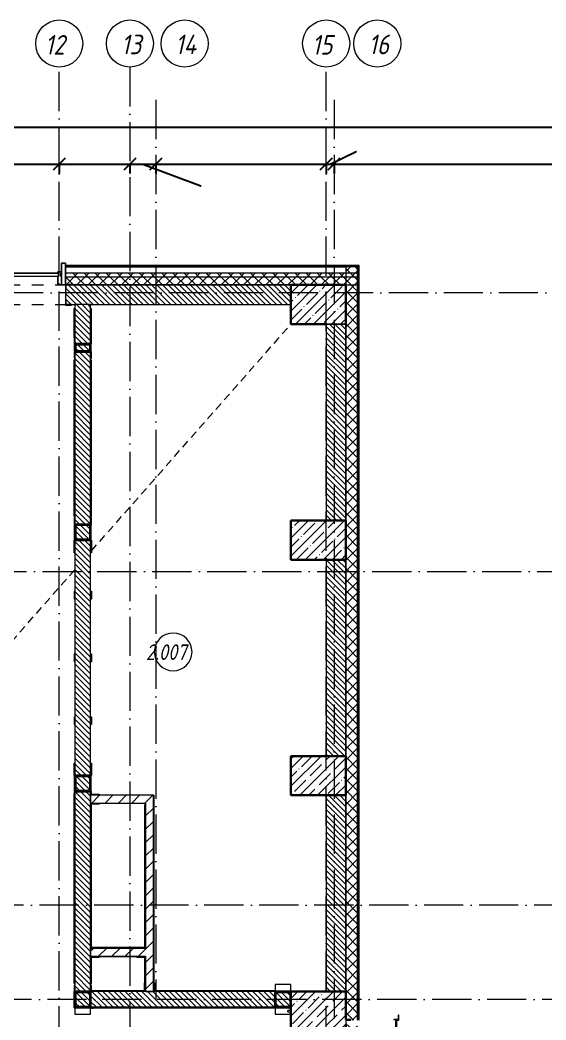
# Model space of a CAD drawing. Header units: millimetres. Extents: x -213536 to 1564669, y -45299 to 942238.
# Drawn here: x 451066 to 457766, y 523039 to 535778 of the extents above; entities that cross this region are included whole.
import ezdxf

# ---------------------------------------------------------------- set-up
doc = ezdxf.new("R2010")
doc.units = ezdxf.units.MM
for name, pattern in [('200_ШТРИХ_ш1п0_6_', [160, 100, -60]), ('50_200_ШТРИХ_1Т_ш5_п1_п1_', [700, 500, -100, 0, -100]), ('Штрих короткий', [300, 150, -150])]:
    doc.linetypes.add(name, pattern=pattern)
for name, color, linetype, lineweight in [('0-1', 7, 'Continuous', 5), ('0-2', 7, 'Continuous', 9), ('3) ЖБ 4м', 3, 'Continuous', 30), ('Импосты витража-1', 7, 'Continuous', 25), ('Каркас несущий', 7, 'Continuous', 9), ('Колонны', 7, 'Continuous', 9), ('Колонны-1', 7, 'Continuous', 35), ('Линии-1', 7, '200_ШТРИХ_ш1п0_6_', 9), ('Марки помещений', 7, 'Continuous', 9), ('Несущие колонны', 7, 'Continuous', 9), ('Несущие колонны-1', 7, 'Continuous', 35), ('Обобщенные модели', 7, 'Continuous', 9), ('Общие ребра', 7, 'Continuous', 9), ('Оси', 7, 'Continuous', 9), ('Оси-1', 7, 'Continuous', 20), ('Оси-2', 7, '50_200_ШТРИХ_1Т_ш5_п1_п1_', 9), ('Остекление-1', 7, 'Continuous', 9), ('Перемычка-1', 7, 'Штрих короткий', 9), ('Размеры', 7, 'Continuous', 15), ('Стены', 7, 'Continuous', 9), ('Стены-1', 7, 'Continuous', 13), ('Штриховка разреза-1', 7, 'Continuous', 9)]:
    doc.layers.add(name, color=color, linetype=linetype, lineweight=lineweight)
doc.layers.get('0-2').off()
doc.styles.add('ISOCPEUR_I_1', font='isocpeui.ttf', dxfattribs={"width": 0.85, "height": 2.5})
doc.styles.add('ISOCPEUR_I_5', font='isocpeui.ttf', dxfattribs={"width": 0.85, "height": 2.1})
doc.styles.add('ISOCPEUR_I_6', font='isocpeui.ttf', dxfattribs={"width": 0.85, "height": 3.5})
doc.dimstyles.new('ISO-2_5_0_9К', dxfattribs={"dimscale": 304.8, "dimtxt": 248.995294, "dimasz": 0.492126, "dimexe": 0.393701, "dimexo": 0.328084, "dimgap": 0, "dimtad": 1, "dimdec": 0, "dimzin": 0, "dimdsep": 46, "dimtxsty": 'ISOCPEUR_I_1', "dimblk1": 'OBLIQUE', "dimblk2": 'OBLIQUE', "dimsah": 1, "dimcen": 0.09, "dimdle": 0.393701, "dimazin": 0, "dimtfac": 1, "dimtdec": 4, "dimtix": 1, "dimtmove": 0, "dimatfit": 3, "dimfxl": 1, "dimtvp": 1, "dimtolj": 1, "dimtzin": 0, "dimarcsym": 2})
doc.dimstyles.new('ISO-2_5_0_9К_1', dxfattribs={"dimscale": 304.8, "dimtxt": 248.995294, "dimasz": 0.492126, "dimexe": 0.393701, "dimexo": 0.328084, "dimgap": 0, "dimtad": 1, "dimdec": 0, "dimzin": 0, "dimdsep": 46, "dimtxsty": 'ISOCPEUR_I_1', "dimblk1": 'OBLIQUE', "dimblk2": 'OBLIQUE', "dimsah": 1, "dimcen": 0.09, "dimdle": 0.393701, "dimazin": 0, "dimtfac": 1, "dimtdec": 4, "dimtix": 1, "dimtmove": 1, "dimatfit": 3, "dimfxl": 1, "dimtvp": 1, "dimtolj": 1, "dimtzin": 0, "dimarcsym": 2})
pattern_1 = [(45, (0, 0), (-70.71068, 70.71068), []), (135, (0, 0), (-70.71068, -70.71068), [])]
pattern_2 = [(135, (0, 0), (-35.35534, -35.35534), [])]
pattern_3 = [(45, (0, 0), (-84.85281, 84.85281), [])]

# ---------------------------------------------------------------- blocks, each defined once
blk = doc.blocks.new('Ось сетки - Круг_Ø6_00__ISO-2_5_0_9K_-16731441-АИ2_03_План отделки стен 3-го этажа _Часть 1_')
at = {"layer": 'Оси-1'}
blk.add_circle((0, 0), 3, dxfattribs=at)
blk = doc.blocks.new('_Oblique')
at = {"color": 0, "linetype": 'ByBlock', "lineweight": -2}
blk.add_line((-0.5, -0.5), (0.5, 0.5), dxfattribs=at)
blk = doc.blocks.new('*D3889')
at = {"layer": 'Defpoints', "color": 0, "lineweight": 30, "transparency": 16777216}
for p in [(449466, 534049), (451566, 534049), (451566, 533943)]:
    blk.add_point(p, dxfattribs=at)
at = {"layer": 'Размеры', "color": 0, "lineweight": -2, "transparency": 16777216}
for p, q in [((449346, 533943), (451686, 533943)), ((449466, 533949), (449466, 533823)), ((451566, 533949), (451566, 533823))]:
    blk.add_line(p, q, dxfattribs=at)
at = {"layer": 'Размеры', "color": 0, "lineweight": -2, "transparency": 16777216, "xscale": 150, "yscale": 150, "zscale": 150, "rotation": 180}
blk.add_blockref('_Oblique', (449466, 533943), dxfattribs=at)
at = {"layer": 'Размеры', "color": 0, "lineweight": -2, "transparency": 16777216, "xscale": 150, "yscale": 150, "zscale": 150}
blk.add_blockref('_Oblique', (451566, 533943), dxfattribs=at)
at = {"layer": 'Размеры', "color": 0, "transparency": 16777216, "insert": (450516, 533944), "char_height": 2.5, "width": 701.02, "attachment_point": 5, "style": 'ISOCPEUR_I_1'}
blk.add_mtext('\\A1;2100', dxfattribs=at)
blk = doc.blocks.new('*D3890')
at = {"layer": 'Defpoints', "color": 0, "lineweight": 30, "transparency": 16777216}
for p in [(451566, 534049), (452466, 534049), (452466, 533943)]:
    blk.add_point(p, dxfattribs=at)
at = {"layer": 'Размеры', "color": 0, "lineweight": -2, "transparency": 16777216}
for p, q in [((451446, 533943), (452586, 533943)), ((451566, 533949), (451566, 533823)), ((452466, 533949), (452466, 533823))]:
    blk.add_line(p, q, dxfattribs=at)
at = {"layer": 'Размеры', "color": 0, "lineweight": -2, "transparency": 16777216, "xscale": 150, "yscale": 150, "zscale": 150, "rotation": 180}
blk.add_blockref('_Oblique', (451566, 533943), dxfattribs=at)
at = {"layer": 'Размеры', "color": 0, "lineweight": -2, "transparency": 16777216, "xscale": 150, "yscale": 150, "zscale": 150}
blk.add_blockref('_Oblique', (452466, 533943), dxfattribs=at)
at = {"layer": 'Размеры', "color": 0, "transparency": 16777216, "insert": (452016, 533944), "char_height": 2.5, "width": 568.86, "attachment_point": 5, "style": 'ISOCPEUR_I_1'}
blk.add_mtext('\\A1;900', dxfattribs=at)
blk = doc.blocks.new('*D3891')
at = {"layer": 'Defpoints', "color": 0, "lineweight": 30, "transparency": 16777216}
for p in [(452466, 534049), (452796, 534049), (452796, 533943)]:
    blk.add_point(p, dxfattribs=at)
at = {"layer": 'Размеры', "color": 0, "lineweight": -2, "transparency": 16777216}
for p, q in [((452346, 533943), (452916, 533943)), ((452466, 533949), (452466, 533823)), ((452631, 533943), (453368, 533666)), ((452796, 533949), (452796, 533823)), ((453368, 533666), (453373, 533666))]:
    blk.add_line(p, q, dxfattribs=at)
at = {"layer": 'Размеры', "color": 0, "lineweight": -2, "transparency": 16777216, "xscale": 150, "yscale": 150, "zscale": 150, "rotation": 180}
blk.add_blockref('_Oblique', (452466, 533943), dxfattribs=at)
at = {"layer": 'Размеры', "color": 0, "lineweight": -2, "transparency": 16777216, "xscale": 150, "yscale": 150, "zscale": 150}
blk.add_blockref('_Oblique', (452796, 533943), dxfattribs=at)
at = {"layer": 'Размеры', "color": 0, "transparency": 16777216, "insert": (453368, 533669), "char_height": 2.5, "width": 568.86, "attachment_point": 1, "line_spacing_factor": 1.149209, "style": 'ISOCPEUR_I_1'}
blk.add_mtext('\\A1;330', dxfattribs=at)
blk = doc.blocks.new('*D3892')
at = {"layer": 'Defpoints', "color": 0, "lineweight": 30, "transparency": 16777216}
for p in [(452796, 534049), (454966, 534049), (454966, 533943)]:
    blk.add_point(p, dxfattribs=at)
at = {"layer": 'Размеры', "color": 0, "lineweight": -2, "transparency": 16777216}
for p, q in [((452676, 533943), (455086, 533943)), ((452796, 533949), (452796, 533823)), ((454966, 533949), (454966, 533823))]:
    blk.add_line(p, q, dxfattribs=at)
at = {"layer": 'Размеры', "color": 0, "lineweight": -2, "transparency": 16777216, "xscale": 150, "yscale": 150, "zscale": 150, "rotation": 180}
blk.add_blockref('_Oblique', (452796, 533943), dxfattribs=at)
at = {"layer": 'Размеры', "color": 0, "lineweight": -2, "transparency": 16777216, "xscale": 150, "yscale": 150, "zscale": 150}
blk.add_blockref('_Oblique', (454966, 533943), dxfattribs=at)
at = {"layer": 'Размеры', "color": 0, "transparency": 16777216, "insert": (453881, 533944), "char_height": 2.5, "width": 701.02, "attachment_point": 5, "style": 'ISOCPEUR_I_1'}
blk.add_mtext('\\A1;2170', dxfattribs=at)
blk = doc.blocks.new('*D3893')
at = {"layer": 'Defpoints', "color": 0, "lineweight": 30, "transparency": 16777216}
for p in [(454966, 534049), (455066, 534049), (455066, 533943)]:
    blk.add_point(p, dxfattribs=at)
at = {"layer": 'Размеры', "color": 0, "lineweight": -2, "transparency": 16777216}
for p, q in [((455016, 533943), (455347, 534103)), ((455347, 534103), (455351, 534103)), ((454846, 533943), (455186, 533943)), ((454966, 533949), (454966, 533823)), ((455066, 533949), (455066, 533823))]:
    blk.add_line(p, q, dxfattribs=at)
at = {"layer": 'Размеры', "color": 0, "lineweight": -2, "transparency": 16777216, "xscale": 150, "yscale": 150, "zscale": 150, "rotation": 180}
blk.add_blockref('_Oblique', (454966, 533943), dxfattribs=at)
at = {"layer": 'Размеры', "color": 0, "lineweight": -2, "transparency": 16777216, "xscale": 150, "yscale": 150, "zscale": 150}
blk.add_blockref('_Oblique', (455066, 533943), dxfattribs=at)
at = {"layer": 'Размеры', "color": 0, "transparency": 16777216, "insert": (455347, 534106), "char_height": 2.5, "width": 511.4, "attachment_point": 1, "line_spacing_factor": 1.149209, "style": 'ISOCPEUR_I_1'}
blk.add_mtext('\\A1;100', dxfattribs=at)
blk = doc.blocks.new('*D3894')
at = {"layer": 'Defpoints', "color": 0, "lineweight": 30, "transparency": 16777216}
for p in [(455066, 534049), (458466, 534049), (458466, 533943)]:
    blk.add_point(p, dxfattribs=at)
at = {"layer": 'Размеры', "color": 0, "lineweight": -2, "transparency": 16777216}
for p, q in [((454946, 533943), (458586, 533943)), ((455066, 533949), (455066, 533823)), ((458466, 533949), (458466, 533823))]:
    blk.add_line(p, q, dxfattribs=at)
at = {"layer": 'Размеры', "color": 0, "lineweight": -2, "transparency": 16777216, "xscale": 150, "yscale": 150, "zscale": 150, "rotation": 180}
blk.add_blockref('_Oblique', (455066, 533943), dxfattribs=at)
at = {"layer": 'Размеры', "color": 0, "lineweight": -2, "transparency": 16777216, "xscale": 150, "yscale": 150, "zscale": 150}
blk.add_blockref('_Oblique', (458466, 533943), dxfattribs=at)
at = {"layer": 'Размеры', "color": 0, "transparency": 16777216, "insert": (456766, 533944), "char_height": 2.5, "width": 781.46, "attachment_point": 5, "style": 'ISOCPEUR_I_1'}
blk.add_mtext('\\A1;3400', dxfattribs=at)
blk = doc.blocks.new('*D3927')
at = {"layer": 'Defpoints', "color": 0, "lineweight": 30, "transparency": 16777216}
for p in [(429166, 534520), (532666, 534520), (532666, 534414)]:
    blk.add_point(p, dxfattribs=at)
at = {"layer": 'Размеры', "color": 0, "lineweight": -2, "transparency": 16777216}
for p, q in [((429046, 534414), (532786, 534414)), ((429166, 534420), (429166, 534294)), ((532666, 534420), (532666, 534294))]:
    blk.add_line(p, q, dxfattribs=at)
at = {"layer": 'Размеры', "color": 0, "lineweight": -2, "transparency": 16777216, "xscale": 150, "yscale": 150, "zscale": 150, "rotation": 180}
blk.add_blockref('_Oblique', (429166, 534414), dxfattribs=at)
at = {"layer": 'Размеры', "color": 0, "lineweight": -2, "transparency": 16777216, "xscale": 150, "yscale": 150, "zscale": 150}
blk.add_blockref('_Oblique', (532666, 534414), dxfattribs=at)
at = {"layer": 'Размеры', "color": 0, "transparency": 16777216, "insert": (480916, 534415), "char_height": 2.5, "width": 1080.26, "attachment_point": 5, "style": 'ISOCPEUR_I_1'}
blk.add_mtext('\\A1;103500', dxfattribs=at)
blk = doc.blocks.new('BSC_Колонна _Прямоугольная - 500х700-25279857-АИ2_03_План отделки стен 3-го этажа _Часть 1_')
at = {"layer": 'Несущие колонны'}
h = blk.add_hatch(dxfattribs=at)
h.set_pattern_fill('FP_6', color=256, style=0, pattern_type=2)
h.set_pattern_definition([(315, (-78250, 25700), (114.04925, 114.04925), []), (315, (-78250, 25585.95), (114.04925, 114.04925), [201.613, -40.323, 3.353, -36.97])])
h.paths.add_polyline_path([(-250, 350), (-250, -350), (250, -350), (250, 350), (38, 350)], flags=0)
at = {"layer": 'Несущие колонны-1'}
for p, q in [((250, 350), (-250, 350)), ((-250, 350), (-250, -350)), ((250, -350), (250, 350)), ((-250, -350), (-170, -350)), ((-107, -350), (250, -350))]:
    blk.add_line(p, q, dxfattribs=at)
blk = doc.blocks.new('BSC_Колонна _Прямоугольная - 500х700-V70-АИ2_03_План отделки стен 3-го этажа _Часть 1_')
at = {"layer": 'Несущие колонны'}
h = blk.add_hatch(dxfattribs=at)
h.set_pattern_fill('FP_67', color=256, style=0, pattern_type=2)
h.set_pattern_definition([(315, (-81250, 25700), (114.04925, 114.04925), []), (315, (-81250, 25585.95), (114.04925, 114.04925), [201.613, -40.323, 3.353, -36.97])])
h.paths.add_polyline_path([(-250, 350), (-250, -350), (250, -350), (250, 350)], flags=0)
at = {"layer": 'Несущие колонны-1'}
for p, q in [((250, 350), (-250, 350)), ((-250, 350), (-250, -350)), ((250, -350), (250, 350)), ((-250, -350), (250, -350))]:
    blk.add_line(p, q, dxfattribs=at)
blk = doc.blocks.new('BSC_Колонна _Прямоугольная - 500х700-V71-АИ2_03_План отделки стен 3-го этажа _Часть 1_')
at = {"layer": 'Несущие колонны'}
h = blk.add_hatch(dxfattribs=at)
h.set_pattern_fill('FP_68', color=256, style=0, pattern_type=2)
h.set_pattern_definition([(315, (-84250, 25700), (114.04925, 114.04925), []), (315, (-84250, 25585.95), (114.04925, 114.04925), [201.613, -40.323, 3.353, -36.97])])
h.paths.add_polyline_path([(-250, 350), (-250, -350), (250, -350), (250, 350)], flags=0)
at = {"layer": 'Несущие колонны-1'}
for p, q in [((250, 350), (-250, 350)), ((-250, 350), (-250, -350)), ((250, -350), (250, 350)), ((-250, -350), (250, -350))]:
    blk.add_line(p, q, dxfattribs=at)
blk = doc.blocks.new('Прямоугольный импост - Откос НВФ_50х280 мм-26233866-АИ2_03_План отделки стен 3-го этажа _Часть 1_')
at = {"layer": 'Импосты витража-1'}
for p, q in [((0, 130), (-50, 130)), ((-50, 130), (-50, -150)), ((0, -144), (0, 130)), ((-50, -150), (0, -150))]:
    blk.add_line(p, q, dxfattribs=at)
blk = doc.blocks.new('PNS_Панель прямоугольная1 - Нр_Стекло - 40мм-26233875-АИ2_03_План отделки стен 3-го этажа _Часть 1_')
at = {"layer": 'Остекление-1'}
for p, q in [((-400, 40), (400, 40)), ((-410, 0), (410, 0)), ((400, 0), (-400, 0))]:
    blk.add_line(p, q, dxfattribs=at)
blk = doc.blocks.new('Прямоугольный импост - Импост структурный с накладкой - 150мм-26233864-АИ2_03_План отделки стен 3-го этажа _Часть 1_')
at = {"layer": 'Импосты витража-1'}
for p, q in [((-25, 0), (-25, 17)), ((-25, 17), (25, 17)), ((-15, 0), (-25, 0)), ((-15, -40), (-15, 0)), ((25, 0), (15, 0)), ((15, 0), (15, -40)), ((25, 17), (25, 0)), ((-25, -150), (-25, -40)), ((-25, -40), (-15, -40)), ((15, -40), (25, -40)), ((25, -40), (25, -150)), ((25, -150), (-25, -150))]:
    blk.add_line(p, q, dxfattribs=at)
blk = doc.blocks.new('Проем_Дверь_Прямоугольный - 1930х3380h_оконные проемы-27188455-АИ2_03_План отделки стен 3-го этажа _Часть 1_')
at = {"layer": 'Перемычка-1'}
for p, q in [((965, 125), (-965, 125)), ((965, -125), (-965, -125))]:
    blk.add_line(p, q, dxfattribs=at)
blk = doc.blocks.new('Фахверк_СКБ_Уголок - 250_3380-27498580-АИ2_03_План отделки стен 3-го этажа _Часть 1_')
at = {"layer": 'Обобщенные модели'}
for p, q in [((200, 181), (125, 181)), ((125, 181), (125, 106)), ((131, 106), (131, 175)), ((131, 175), (200, 175)), ((200, 175), (200, 181)), ((125, 106), (131, 106)), ((131, -6), (125, -6)), ((125, -6), (125, -81)), ((125, -81), (200, -81)), ((131, -75), (131, -6)), ((200, -75), (131, -75)), ((200, -81), (200, -75))]:
    blk.add_line(p, q, dxfattribs=at)
blk = doc.blocks.new('ЛМ_Арматурный стержень_ГОСТ 5781-82 - Ø 18 А240-29172526-АИ2_03_План отделки стен 3-го этажа _Часть 1_')
at = {"layer": 'Обобщенные модели'}
for p, q in [((26684, 78137), (26684, 77337)), ((26684, 78137), (26693, 78137)), ((26693, 78137), (26702, 78137)), ((26702, 77337), (26702, 78137)), ((26693, 77337), (26684, 77337)), ((26702, 77337), (26693, 77337))]:
    blk.add_line(p, q, dxfattribs=at)
blk = doc.blocks.new('ЛМ_Уголок_ГОСТ 8509-93 - L 63х63x6-29176215-АИ2_03_План отделки стен 3-го этажа _Часть 1_')
at = {"layer": 'Обобщенные модели'}
for p, q in [((26719, 78143), (26662, 78143)), ((26662, 78143), (26662, 78137)), ((26710, 78137), (26725, 78137)), ((26725, 78200), (26719, 78200)), ((26719, 78200), (26719, 78143)), ((26725, 78137), (26725, 78200))]:
    blk.add_line(p, q, dxfattribs=at)
blk = doc.blocks.new('ЛМ_Уголок_ГОСТ 8509-93 - L 63х63x6-29171483-АИ2_03_План отделки стен 3-го этажа _Часть 1_')
at = {"layer": 'Обобщенные модели'}
for p, q in [((26050, 78143), (26050, 78080)), ((26113, 78143), (26050, 78143)), ((26056, 78080), (26056, 78137)), ((26056, 78137), (26113, 78137)), ((26113, 78137), (26113, 78143)), ((26050, 78080), (26056, 78080))]:
    blk.add_line(p, q, dxfattribs=at)
blk = doc.blocks.new('0125-Р-ОО-Ш2-АР-о_23_10_2024_rvt-1-АИ2_03_План отделки стен 3-го этажа _Часть 1_')
at = {"layer": 'Несущие колонны'}
h = blk.add_hatch(dxfattribs=at)
h.set_pattern_fill('FP_2', color=256, style=0, pattern_type=2)
h.set_pattern_definition([(45, (0, 0), (-114.04925, 114.04925), []), (45, (114.05, 0), (-114.04925, 114.04925), [201.612, -40.322, 3.353, -36.97])])
h.paths.add_polyline_path([(25800, 87000), (26050, 87000), (26050, 87500), (25350, 87500), (25350, 87000), (25730, 87000)], flags=0)
at = {"layer": 'Штриховка разреза-1'}
h = blk.add_hatch(dxfattribs=at)
h.set_pattern_fill('FP_49', color=256, style=0, pattern_type=2)
h.set_pattern_definition([(45, (0, 0), (-85.53659, 85.53659), []), (45, (57.02, 0), (-85.53659, 85.53659), [])])
h.paths.add_polyline_path([(26219, 87730), (26219, 87750), (26200, 87750), (26200, 87730)], flags=0)
h.paths.add_polyline_path([(26050, 87730), (26050, 87750), (22480, 87750), (22480, 87730), (25730, 87730)], flags=0)
h.paths.add_polyline_path([(12980, 87730), (12980, 87750), (-330, 87750), (-330, 87730), (10655, 87730)], flags=0)
h = blk.add_hatch(dxfattribs=at)
h.set_pattern_fill('FP_50', color=256, style=0, pattern_type=2)
h.set_pattern_definition(pattern_1)
h.paths.add_polyline_path([(23846, 87600), (26200, 87600), (26200, 87650), (22480, 87650), (22480, 87600)], flags=0)
h.paths.add_polyline_path([(12980, 87600), (12980, 87650), (-200, 87650), (-200, 87600), (10655, 87600)], flags=0)
h = blk.add_hatch(dxfattribs=at)
h.set_pattern_fill('FP_50', color=256, style=0, pattern_type=2)
h.set_pattern_definition(pattern_1)
h.paths.add_polyline_path([(26050, 69750), (26200, 69750), (26200, 70500), (26056, 70500), (26056, 70425), (26050, 70425), (26050, 70216)], flags=0)
h.paths.add_polyline_path([(26200, 72300), (26200, 77337), (26113, 77337), (26113, 77331), (26050, 77331), (26050, 72375), (26056, 72375), (26056, 72300)], flags=0)
h.paths.add_polyline_path([(26060, 77337), (26065, 77337), (26065, 77359), (26056, 77358), (26056, 77337)], flags=0)
h.paths.add_polyline_path([(26065, 77369), (26066, 77400), (26200, 77400), (26200, 78074), (26065, 78074), (26065, 78137), (26056, 78137), (26056, 78080), (26050, 78080), (26050, 77890), (26070, 77889), (26070, 77880), (26050, 77880), (26050, 77394), (26056, 77394), (26056, 77370), (26060, 77369)], flags=0)
h.paths.add_polyline_path([(26200, 78137), (26200, 87750), (26050, 87750), (26050, 78143), (26113, 78143), (26113, 78137)], flags=0)
h = blk.add_hatch(dxfattribs=at)
h.set_pattern_fill('FP_50', color=256, style=0, pattern_type=2)
h.set_pattern_definition(pattern_1)
h.paths.add_polyline_path([(26200, 87500), (26200, 87600), (22480, 87600), (22480, 87506), (22555, 87506), (22555, 87500), (25730, 87500)], flags=0)
h.paths.add_polyline_path([(12905, 87500), (12905, 87506), (12980, 87506), (12980, 87600), (-100, 87600), (-100, 87500), (12250, 87500)], flags=0)
h = blk.add_hatch(dxfattribs=at)
h.set_pattern_fill('FP_1', color=256, style=0, pattern_type=2)
h.set_pattern_definition(pattern_2)
h.paths.add_polyline_path([(22600, 87250), (25350, 87250), (25350, 87500), (22486, 87500), (22486, 87431), (22480, 87431), (22480, 87319), (22486, 87319), (22486, 87250), (22555, 87250)], flags=0)
h = blk.add_hatch(dxfattribs=at)
h.set_pattern_fill('FP_1', color=256, style=0, pattern_type=2)
h.set_pattern_definition(pattern_2)
h.paths.add_polyline_path([(22668, 78300), (22800, 78300), (22800, 87250), (22600, 87250), (22600, 78300)], flags=0)
h = blk.add_hatch(dxfattribs=at)
h.set_pattern_fill('FP_1', color=256, style=0, pattern_type=2)
h.set_pattern_definition(pattern_2)
h.paths.add_polyline_path([(26050, 84500), (26050, 87000), (25800, 87000), (25800, 84500)], flags=0)
h = blk.add_hatch(dxfattribs=at)
h.set_pattern_fill('FP_1', color=256, style=0, pattern_type=2)
h.set_pattern_definition(pattern_2)
h.paths.add_polyline_path([(26050, 81500), (26050, 84000), (25800, 84000), (25800, 81500)], flags=0)
h = blk.add_hatch(dxfattribs=at)
h.set_pattern_fill('FP_121', color=256, style=0, pattern_type=2)
h.set_pattern_definition(pattern_3)
h.paths.add_polyline_path([(23500, 80900), (23500, 81000), (22800, 81000), (22800, 80900), (22903, 80900)], flags=0)
h = blk.add_hatch(dxfattribs=at)
h.set_pattern_fill('FP_121', color=256, style=0, pattern_type=2)
h.set_pattern_definition(pattern_3)
h.paths.add_polyline_path([(23500, 78500), (23600, 78500), (23600, 81000), (23500, 81000), (23500, 78713)], flags=0)
h = blk.add_hatch(dxfattribs=at)
h.set_pattern_fill('FP_1', color=256, style=0, pattern_type=2)
h.set_pattern_definition(pattern_2)
h.paths.add_polyline_path([(26050, 78500), (26050, 81000), (25800, 81000), (25800, 78500)], flags=0)
h = blk.add_hatch(dxfattribs=at)
h.set_pattern_fill('FP_121', color=256, style=0, pattern_type=2)
h.set_pattern_definition(pattern_3)
h.paths.add_polyline_path([(22800, 78950), (23500, 78950), (23500, 79050), (22800, 79050)], flags=0)
h = blk.add_hatch(dxfattribs=at)
h.set_pattern_fill('FP_1', color=256, style=0, pattern_type=2)
h.set_pattern_definition(pattern_2)
h.paths.add_polyline_path([(25350, 78300), (25350, 78500), (22800, 78500), (22800, 78300), (25259, 78300)], flags=0)
at = {"layer": 'Линии-1'}
for p, q in [((22810, 84114), (25350, 87000)), ((15978, 76350), (22600, 83875))]:
    blk.add_line(p, q, dxfattribs=at)
at = {"layer": 'Несущие колонны'}
blk.add_line((25800, 87000), (26050, 87000), dxfattribs=at)
at = {"layer": 'Несущие колонны-1'}
for p, q in [((26050, 87500), (25350, 87500)), ((25350, 87500), (25350, 87000)), ((26050, 87000), (26050, 87500)), ((25350, 87000), (25800, 87000))]:
    blk.add_line(p, q, dxfattribs=at)
at = {"layer": 'Общие ребра'}
for p, q in [((26200, 87650), (22480, 87650)), ((26050, 87730), (26050, 87750)), ((26200, 87730), (26050, 87730)), ((26200, 87730), (26200, 87750)), ((26200, 87650), (26200, 87730)), ((26200, 87650), (26200, 87730)), ((26200, 87600), (26200, 87650)), ((26200, 87600), (26200, 87650)), ((26206, 78137), (26206, 87749)), ((26212, 78137), (26212, 87749)), ((26200, 87600), (22480, 87600)), ((26200, 87500), (26200, 87600)), ((26200, 87500), (26200, 87600)), ((22800, 87250), (22600, 87250)), ((26050, 87000), (26050, 84500)), ((26050, 84500), (26050, 87000)), ((26050, 84000), (26050, 81500)), ((26050, 81500), (26050, 84000)), ((26050, 81000), (26050, 78500)), ((26050, 78500), (26050, 81000))]:
    blk.add_line(p, q, dxfattribs=at)
at = {"layer": 'Стены'}
for p, q in [((26200, 87500), (26200, 87730)), ((26050, 87000), (25800, 87000))]:
    blk.add_line(p, q, dxfattribs=at)
at = {"layer": 'Стены-1'}
for p, q in [((26050, 87750), (22480, 87750)), ((22480, 87750), (22480, 87730)), ((22480, 87730), (26050, 87730)), ((26050, 87730), (22480, 87730)), ((22480, 87730), (22480, 87506)), ((26200, 87750), (26050, 87750)), ((26050, 87730), (26050, 87000)), ((26219, 87750), (26200, 87750)), ((26200, 87749), (26200, 78137)), ((26220, 87749), (26200, 87749)), ((26200, 87730), (26219, 87730)), ((26219, 87730), (26219, 87750)), ((26220, 78137), (26220, 87749)), ((22480, 87431), (22480, 87319)), ((22555, 87500), (26200, 87500)), ((25350, 87500), (22555, 87500)), ((25350, 87250), (25350, 87500)), ((26200, 78137), (26200, 87500)), ((22555, 87250), (22600, 87250)), ((22600, 87250), (22600, 78300)), ((22800, 78500), (22800, 87250)), ((22800, 87250), (25350, 87250)), ((25800, 87000), (25800, 84500)), ((25800, 84000), (25800, 81500)), ((23500, 81000), (22800, 81000)), ((22800, 81000), (22800, 80900)), ((22800, 80900), (23500, 80900)), ((23600, 81000), (23500, 81000)), ((23500, 80900), (23500, 79050)), ((23600, 78500), (23600, 81000)), ((25800, 81000), (25800, 78500)), ((23500, 79050), (22800, 79050)), ((22800, 79050), (22800, 78950)), ((22800, 78950), (23500, 78950)), ((23500, 78950), (23500, 78500)), ((25350, 78500), (22800, 78500)), ((23500, 78500), (23600, 78500)), ((22600, 78300), (22800, 78300)), ((22800, 78300), (25350, 78300))]:
    blk.add_line(p, q, dxfattribs=at)
at = {"layer": '0-2'}
for name, p in [('Прямоугольный импост - Откос НВФ_50х280 мм-26233866-АИ2_03_План отделки стен 3-го этажа _Часть 1_', (22480, 87650)), ('Фахверк_СКБ_Уголок - 250_3380-27498580-АИ2_03_План отделки стен 3-го этажа _Часть 1_', (22355, 87325)), ('ЛМ_Уголок_ГОСТ 8509-93 - L 63х63x6-29171483-АИ2_03_План отделки стен 3-го этажа _Часть 1_', (0, 0)), ('ЛМ_Уголок_ГОСТ 8509-93 - L 63х63x6-29176215-АИ2_03_План отделки стен 3-го этажа _Часть 1_', (0, 0)), ('ЛМ_Арматурный стержень_ГОСТ 5781-82 - Ø 18 А240-29172526-АИ2_03_План отделки стен 3-го этажа _Часть 1_', (0, 0))]:
    blk.add_blockref(name, p, dxfattribs=at)
for name, p, rotation in [('PNS_Панель прямоугольная1 - Нр_Стекло - 40мм-26233875-АИ2_03_План отделки стен 3-го этажа _Часть 1_', (21980, 87650), 180), ('Проем_Дверь_Прямоугольный - 1930х3380h_оконные проемы-27188455-АИ2_03_План отделки стен 3-го этажа _Часть 1_', (21515, 87375), 180), ('BSC_Колонна _Прямоугольная - 500х700-V71-АИ2_03_План отделки стен 3-го этажа _Часть 1_', (25700, 84250), 89.9999999999999), ('BSC_Колонна _Прямоугольная - 500х700-V70-АИ2_03_План отделки стен 3-го этажа _Часть 1_', (25700, 81250), 89.9999999999999), ('BSC_Колонна _Прямоугольная - 500х700-25279857-АИ2_03_План отделки стен 3-го этажа _Часть 1_', (25700, 78250), 89.9999999999999)]:
    blk.add_blockref(name, p, dxfattribs=dict(at, rotation=rotation))
at = {"layer": '0-2', "extrusion": (0, 0, -1)}
blk.add_blockref('Прямоугольный импост - Импост структурный с накладкой - 150мм-26233864-АИ2_03_План отделки стен 3-го этажа _Часть 1_', (-22405, 87650), dxfattribs=at)
blk = doc.blocks.new('Фахверк_Усиление стен_ifc_RVT-1-АИ2_03_План отделки стен 3-го этажа _Часть 1_')
at = {"layer": 'Каркас несущий'}
for p, q in [((22590, 87200), (22600, 87200)), ((22590, 86832), (22590, 87200)), ((22600, 86832), (22600, 87200)), ((22801, 87200), (22810, 87200)), ((22801, 86832), (22801, 87200)), ((22810, 86832), (22810, 87200)), ((22590, 86548), (22600, 86548)), ((22590, 84552), (22590, 86548)), ((22600, 84552), (22600, 86548)), ((22801, 86548), (22810, 86548)), ((22801, 84552), (22801, 86548)), ((22810, 84552), (22810, 86548)), ((22600, 84552), (22590, 84552)), ((22810, 84552), (22801, 84552)), ((22590, 84090), (22590, 84250)), ((22590, 84250), (22600, 84250)), ((22800, 84250), (22810, 84250)), ((22810, 84250), (22810, 84090)), ((22600, 84090), (22590, 84090)), ((22810, 84090), (22800, 84090)), ((22590, 83600), (22600, 83600)), ((22590, 83600), (22590, 83500)), ((22600, 83600), (22600, 83500)), ((22801, 83600), (22810, 83600)), ((22801, 83600), (22801, 83500)), ((22810, 83600), (22810, 83500)), ((22600, 83500), (22590, 83500)), ((22810, 83500), (22801, 83500)), ((22590, 82800), (22600, 82800)), ((22590, 82800), (22590, 82700)), ((22600, 82800), (22600, 82700)), ((22801, 82800), (22810, 82800)), ((22801, 82800), (22801, 82700)), ((22810, 82800), (22810, 82700)), ((22600, 82700), (22590, 82700)), ((22810, 82700), (22801, 82700)), ((22590, 82000), (22600, 82000)), ((22590, 82000), (22590, 81900)), ((22600, 82000), (22600, 81900)), ((22801, 82000), (22810, 82000)), ((22801, 82000), (22801, 81900)), ((22810, 82000), (22810, 81900)), ((22600, 81900), (22590, 81900)), ((22810, 81900), (22801, 81900)), ((22590, 81250), (22590, 81410)), ((22590, 81410), (22600, 81410)), ((22800, 81410), (22810, 81410)), ((22810, 81410), (22810, 81250)), ((22600, 81250), (22590, 81250)), ((22810, 81250), (22800, 81250)), ((22590, 81020), (22600, 81020)), ((22590, 78602), (22590, 81020)), ((22600, 78602), (22600, 81020)), ((22801, 81020), (22810, 81020)), ((22801, 81000), (22801, 81020)), ((22810, 81015), (22810, 81020)), ((22810, 81015), (22814, 81015)), ((22810, 81015), (22810, 81000)), ((22814, 81015), (22818, 81015)), ((22818, 81000), (22818, 81015)), ((22818, 81015), (22830, 81015)), ((22830, 81015), (22906, 81015)), ((22906, 81015), (22910, 81015)), ((22910, 81000), (22910, 81015)), ((22801, 79050), (22801, 80900)), ((22810, 80900), (22810, 80885)), ((22818, 80885), (22818, 80900)), ((22910, 80885), (22910, 80900)), ((23498, 80888), (23490, 80880)), ((23500, 80890), (23498, 80888)), ((23498, 79050), (23498, 80888)), ((23602, 80992), (23600, 80990)), ((23610, 81000), (23602, 80992)), ((23602, 78530), (23602, 80992)), ((23610, 78530), (23610, 81000)), ((22814, 80885), (22810, 80885)), ((22810, 79065), (22810, 80885)), ((22818, 80885), (22814, 80885)), ((22830, 80885), (22818, 80885)), ((22906, 80885), (22830, 80885)), ((22910, 80885), (22906, 80885)), ((23490, 79065), (23490, 80880)), ((22810, 79065), (22814, 79065)), ((22810, 79065), (22810, 79050)), ((22814, 79065), (22818, 79065)), ((22818, 79050), (22818, 79065)), ((22818, 79065), (22830, 79065)), ((22830, 79065), (22906, 79065)), ((22830, 79052), (22830, 79060)), ((23470, 79060), (22830, 79060)), ((22830, 79050), (22830, 79052)), ((23470, 79052), (22830, 79052)), ((22906, 79065), (22910, 79065)), ((22910, 79060), (22910, 79065)), ((23390, 79065), (23390, 79060)), ((23390, 79065), (23394, 79065)), ((23394, 79065), (23470, 79065)), ((23470, 79065), (23482, 79065)), ((23470, 79060), (23470, 79052)), ((23470, 79052), (23470, 79050)), ((23482, 79065), (23482, 79050)), ((23482, 79065), (23486, 79065)), ((23486, 79065), (23490, 79065)), ((23490, 79050), (23490, 79065)), ((22801, 78602), (22801, 78950)), ((22810, 78950), (22810, 78935)), ((22814, 78935), (22810, 78935)), ((22810, 78602), (22810, 78935)), ((22818, 78935), (22814, 78935)), ((22818, 78935), (22818, 78950)), ((22830, 78935), (22818, 78935)), ((22830, 78948), (22830, 78950)), ((22830, 78940), (22830, 78948)), ((23470, 78948), (22830, 78948)), ((23470, 78940), (22830, 78940)), ((22906, 78935), (22830, 78935)), ((22910, 78935), (22906, 78935)), ((22910, 78935), (22910, 78940)), ((23390, 78940), (23390, 78935)), ((23394, 78935), (23390, 78935)), ((23470, 78935), (23394, 78935)), ((23470, 78950), (23470, 78948)), ((23470, 78948), (23470, 78940)), ((23482, 78935), (23470, 78935)), ((23482, 78950), (23482, 78935)), ((23486, 78935), (23482, 78935)), ((23490, 78935), (23486, 78935)), ((23490, 78935), (23490, 78950)), ((23490, 78530), (23490, 78935)), ((23498, 78530), (23498, 78950)), ((22600, 78602), (22590, 78602)), ((22810, 78602), (22801, 78602)), ((23490, 78610), (23485, 78610)), ((23485, 78606), (23485, 78610)), ((23485, 78530), (23485, 78606)), ((23615, 78610), (23610, 78610)), ((23615, 78610), (23615, 78606)), ((23615, 78606), (23615, 78530)), ((22830, 78510), (22810, 78510)), ((22810, 78500), (22830, 78500)), ((22830, 78500), (22830, 78510)), ((23485, 78510), (22830, 78510)), ((22830, 78500), (22830, 78500)), ((23500, 78500), (22830, 78500)), ((23485, 78518), (23485, 78530)), ((23500, 78518), (23485, 78518)), ((23485, 78514), (23485, 78518)), ((23485, 78510), (23485, 78514)), ((23485, 78510), (23500, 78510)), ((23490, 78530), (23498, 78530)), ((23498, 78530), (23500, 78530)), ((23600, 78530), (23602, 78530)), ((23615, 78518), (23600, 78518)), ((23600, 78510), (23615, 78510)), ((25142, 78500), (23600, 78500)), ((23602, 78530), (23610, 78530)), ((23615, 78530), (23615, 78518)), ((23615, 78518), (23615, 78514)), ((23615, 78514), (23615, 78510)), ((25142, 78510), (23615, 78510)), ((25142, 78500), (25142, 78510)), ((25150, 78510), (25142, 78510)), ((25350, 78590), (25150, 78590)), ((25150, 78590), (25150, 78510)), ((25150, 78510), (25150, 78500)), ((25350, 78508), (25350, 78590)), ((22600, 78292), (22600, 78210)), ((22800, 78292), (22800, 78290)), ((22800, 78210), (22800, 78290)), ((22800, 78290), (22830, 78290)), ((22830, 78299), (22808, 78299)), ((22830, 78290), (22830, 78299)), ((25142, 78299), (22830, 78299)), ((25142, 78290), (22830, 78290)), ((25142, 78290), (25142, 78300)), ((25150, 78290), (25142, 78290)), ((25150, 78300), (25150, 78290)), ((25150, 78290), (25150, 78210)), ((25342, 78258), (25310, 78258)), ((25310, 78242), (25310, 78258)), ((25310, 78242), (25342, 78242)), ((22600, 78210), (22800, 78210)), ((25150, 78210), (25342, 78210))]:
    blk.add_line(p, q, dxfattribs=at)
at = {"layer": 'Колонны'}
for p, q in [((22600, 86832), (22590, 86832)), ((22590, 86832), (22590, 86750)), ((22590, 86750), (22600, 86750)), ((22600, 86755), (22600, 86832)), ((22800, 86750), (22810, 86750)), ((22810, 86832), (22801, 86832)), ((22801, 86832), (22801, 86755)), ((22810, 86750), (22810, 86832)), ((22600, 86650), (22590, 86650)), ((22590, 86650), (22590, 86568)), ((22600, 86568), (22600, 86645)), ((22810, 86650), (22800, 86650)), ((22801, 86645), (22801, 86568)), ((22810, 86568), (22810, 86650)), ((22590, 86568), (22600, 86568)), ((22801, 86568), (22810, 86568)), ((22600, 84532), (22590, 84532)), ((22590, 84532), (22590, 84450)), ((22600, 84455), (22600, 84532)), ((22810, 84532), (22801, 84532)), ((22801, 84532), (22801, 84455)), ((22810, 84450), (22810, 84532)), ((22590, 84450), (22600, 84450)), ((22800, 84450), (22810, 84450)), ((22600, 81050), (22590, 81050)), ((22590, 81050), (22590, 81020)), ((22600, 81020), (22600, 81045)), ((22810, 81050), (22800, 81050)), ((22801, 81045), (22801, 81020)), ((22810, 81020), (22810, 81050)), ((22600, 78582), (22590, 78582)), ((22590, 78582), (22590, 78500)), ((22600, 78582), (22590, 78582)), ((22590, 78582), (22590, 78500)), ((22590, 78500), (22592, 78500)), ((22590, 78500), (22592, 78500)), ((22600, 78508), (22600, 78582)), ((22600, 78508), (22600, 78582)), ((22810, 78582), (22801, 78582)), ((22801, 78582), (22801, 78508)), ((22810, 78582), (22801, 78582)), ((22801, 78582), (22801, 78508)), ((22810, 78500), (22810, 78582)), ((22810, 78500), (22810, 78582)), ((25342, 78280), (25342, 78204)), ((25346, 78200), (25350, 78200))]:
    blk.add_line(p, q, dxfattribs=at)
for centre, radius, start, end in [((25330, 78280), 12, 0, 75), ((25346, 78204), 4, 180, 270), ((25346, 78204), 4, 225, 255)]:
    blk.add_arc(centre, radius, start, end, dxfattribs=at)
at = {"layer": 'Колонны-1'}
for p, q in [((22788, 86750), (22612, 86750)), ((22600, 86738), (22600, 86662)), ((22606, 86662), (22606, 86738)), ((22612, 86744), (22788, 86744)), ((22788, 86656), (22612, 86656)), ((22612, 86650), (22788, 86650)), ((22794, 86738), (22794, 86662)), ((22800, 86662), (22800, 86738)), ((22600, 84438), (22600, 84262)), ((22606, 84262), (22606, 84438)), ((22788, 84450), (22612, 84450)), ((22612, 84444), (22788, 84444)), ((22794, 84438), (22794, 84262)), ((22800, 84262), (22800, 84438)), ((22788, 84256), (22612, 84256)), ((22612, 84250), (22788, 84250)), ((22600, 81238), (22600, 81062)), ((22606, 81062), (22606, 81238)), ((22788, 81250), (22612, 81250)), ((22612, 81244), (22788, 81244)), ((22794, 81238), (22794, 81062)), ((22800, 81062), (22800, 81238)), ((22788, 81056), (22612, 81056)), ((22612, 81050), (22788, 81050)), ((22600, 78488), (22600, 78312)), ((22606, 78312), (22606, 78488)), ((22788, 78500), (22612, 78500)), ((22612, 78494), (22788, 78494)), ((22794, 78488), (22794, 78312)), ((22800, 78312), (22800, 78488)), ((25150, 78488), (25150, 78312)), ((25156, 78312), (25156, 78488)), ((25338, 78500), (25162, 78500)), ((25162, 78494), (25338, 78494)), ((25344, 78488), (25344, 78312)), ((22788, 78306), (22612, 78306)), ((22612, 78300), (22788, 78300)), ((25338, 78306), (25162, 78306)), ((25162, 78300), (25338, 78300))]:
    blk.add_line(p, q, dxfattribs=at)
for centre, radius, start, end in [((22612, 86738), 12, 90, 180), ((22788, 86738), 12, 0, 90), ((22612, 86662), 12, 180, 270), ((22612, 86738), 6, 90, 180), ((22612, 86662), 6, 180, 270), ((22788, 86738), 6, 0, 90), ((22788, 86662), 12, 270, 0), ((22788, 86662), 6, 270, 360), ((22612, 84438), 12, 90, 180), ((22612, 84438), 6, 90, 180), ((22788, 84438), 12, 0, 90), ((22788, 84438), 6, 0, 90), ((22612, 84262), 12, 180, 270), ((22612, 84262), 6, 180, 270), ((22788, 84262), 12, 270, 0), ((22788, 84262), 6, 270, 0), ((22612, 81238), 12, 90, 180), ((22612, 81238), 6, 90, 180), ((22788, 81238), 12, 0, 90), ((22788, 81238), 6, 0, 90), ((22612, 81062), 12, 180, 270), ((22612, 81062), 6, 180, 270), ((22788, 81062), 12, 270, 0), ((22788, 81062), 6, 270, 0), ((22612, 78488), 12, 90, 180), ((22612, 78488), 6, 90, 180), ((22788, 78488), 12, 0, 90), ((22788, 78488), 6, 360, 90), ((25162, 78488), 12, 90, 180), ((25162, 78488), 6, 90, 180), ((25338, 78488), 12, 0, 90), ((25338, 78488), 6, 360, 90), ((22612, 78312), 12, 180, 270), ((22612, 78312), 6, 180, 270), ((22788, 78312), 12, 270, 0), ((22788, 78312), 6, 270, 360), ((25162, 78312), 12, 180, 270), ((25162, 78312), 6, 180, 270), ((25338, 78312), 12, 270, 0), ((25338, 78312), 6, 270, 360)]:
    blk.add_arc(centre, radius, start, end, dxfattribs=at)
at = {"layer": 'Обобщенные модели'}
for p, q in [((22592, 78500), (22600, 78508)), ((22592, 78292), (22592, 78500)), ((22600, 78500), (22592, 78500)), ((22592, 78500), (22600, 78492)), ((22600, 78488), (22600, 78312)), ((22606, 78312), (22606, 78488)), ((22788, 78500), (22612, 78500)), ((22612, 78494), (22788, 78494)), ((22794, 78488), (22794, 78312)), ((22808, 78500), (22800, 78508)), ((22800, 78312), (22800, 78488)), ((25150, 78508), (25358, 78508)), ((25150, 78508), (25158, 78500)), ((25150, 78488), (25150, 78312)), ((25156, 78312), (25156, 78488)), ((25338, 78500), (25162, 78500)), ((25162, 78494), (25338, 78494)), ((25344, 78488), (25344, 78312)), ((25358, 78500), (25358, 78508)), ((22592, 78292), (22800, 78292)), ((22788, 78306), (22612, 78306)), ((22612, 78300), (22788, 78300)), ((22792, 78300), (22800, 78292)), ((22800, 78300), (22800, 78292)), ((22800, 78292), (22808, 78300)), ((25158, 78300), (25150, 78292)), ((25150, 78292), (25250, 78292)), ((25338, 78306), (25162, 78306)), ((25162, 78300), (25338, 78300)), ((25250, 78292), (25242, 78300)), ((25250, 78292), (25350, 78292))]:
    blk.add_line(p, q, dxfattribs=at)
for centre, radius, start, end in [((22612, 78488), 12, 90, 180), ((22612, 78488), 6, 90, 180), ((22788, 78488), 12, 0, 90), ((22788, 78488), 6, 360, 90), ((25162, 78488), 12, 90, 180), ((25162, 78488), 6, 90, 180), ((25338, 78488), 12, 0, 90), ((25338, 78488), 6, 360, 90), ((22612, 78312), 12, 180, 270), ((22612, 78312), 6, 180, 270), ((22788, 78312), 12, 270, 0), ((22788, 78312), 6, 270, 360), ((25162, 78312), 12, 180, 270), ((25162, 78312), 6, 180, 270), ((25338, 78312), 12, 270, 0), ((25338, 78312), 6, 270, 360)]:
    blk.add_arc(centre, radius, start, end, dxfattribs=at)
blk = doc.blocks.new('AI_Марка_Помещение_х1__Общий_E___ISO-2_1K_ - Номер-16210215-АИ2_03_План отделки стен 3-го этажа _Часть 1_')
at = {"layer": 'Марки помещений'}
for start, end in [(360, 180), (180, 360)]:
    blk.add_arc((0.04, 0.31), 2.4, start, end, dxfattribs=at)
blk = doc.blocks.new('3этВверх')
at = {"layer": '0-1'}
for name in ['0125-Р-ОО-Ш2-АР-о_23_10_2024_rvt-1-АИ2_03_План отделки стен 3-го этажа _Часть 1_', 'Фахверк_Усиление стен_ifc_RVT-1-АИ2_03_План отделки стен 3-го этажа _Часть 1_']:
    blk.add_blockref(name, (429166, 444902), dxfattribs=at)
at = {"layer": 'Марки помещений', "xscale": 99.99999999999993, "yscale": 99.99999999999993, "zscale": 99.99999999999993}
blk.add_blockref('AI_Марка_Помещение_х1__Общий_E___ISO-2_1K_ - Номер-16210215-АИ2_03_План отделки стен 3-го этажа _Часть 1_', (453013, 527697), dxfattribs=at)
at = {"layer": 'Марки помещений', "insert": (452670, 527825), "char_height": 200, "width": 785.65, "attachment_point": 1, "style": 'ISOCPEUR_I_6'}
blk.add_mtext('2.007', dxfattribs=at)
blk = doc.blocks.new('Ос 3 эт верх часть')
at = {"layer": 'Оси-2'}
for p, q in [((451566, 499613), (451566, 535177.6)), ((452466, 535177.6), (452466, 499613)), ((454966, 499613), (454966, 535177.6)), ((452796, 534758.6), (452796, 523302.4)), ((455066, 534758.6), (455066, 500883)), ((535374.3, 532302.4), (426847.2, 532302.4)), ((426847.2, 528752.4), (535374.3, 528752.4)), ((477716, 524502.4), (426847.2, 524502.4)), ((463816, 523302.4), (426847.2, 523302.4))]:
    blk.add_line(p, q, dxfattribs=at)
at = {"layer": 'Оси-1', "xscale": 99.99999999999993, "yscale": 99.99999999999993, "zscale": 99.99999999999993}
for p in [(451566, 535477.6), (454966, 535477.6)]:
    blk.add_blockref('Ось сетки - Круг_Ø6_00__ISO-2_5_0_9K_-16731441-АИ2_03_План отделки стен 3-го этажа _Часть 1_', p, dxfattribs=at)
at = {"layer": 'Оси-1', "xscale": 99.99999999999993, "yscale": 99.99999999999993, "zscale": 99.99999999999993, "rotation": 180}
for p in [(452466, 535477.6), (453163, 535477.6), (455616.8, 535477.6)]:
    blk.add_blockref('Ось сетки - Круг_Ø6_00__ISO-2_5_0_9K_-16731441-АИ2_03_План отделки стен 3-го этажа _Часть 1_', p, dxfattribs=at)
at = {"layer": 'Оси', "char_height": 250, "attachment_point": 1, "style": 'ISOCPEUR_I_5'}
for s, insert, width in [('12', (451384.9, 535586.3), 346.329), ('13', (452355.5, 535591.5), 346.329), ('14', (453043.5, 535591.5), 367.975), ('15', (454784.9, 535586.3), 346.329), ('16', (455506.3, 535591.5), 346.329)]:
    blk.add_mtext(s, dxfattribs=dict(at, insert=insert, width=width))
at = {"layer": 'Размеры'}
for base, p1, p2, override, picture, middle in [((532666, 534414), (429166, 534520.1), (532666, 534520.1), {"dimpost": '<>', "dimfxl": 103500}, '*D3927', (480916, 534415.3)), ((451566, 533943.1), (449466, 534049.2), (451566, 534049.2), {"dimpost": '<>', "dimfxl": 2100}, '*D3889', (450516, 533944.4)), ((452466, 533943.1), (451566, 534049.2), (452466, 534049.2), {"dimpost": '<>', "dimfxl": 900}, '*D3890', (452016, 533944.4)), ((454966, 533943.1), (452796, 534049.2), (454966, 534049.2), {"dimpost": '<>', "dimfxl": 2170}, '*D3892', (453881, 533944.4)), ((458466, 533943.1), (455066, 534049.2), (458466, 534049.2), {"dimpost": '<>', "dimfxl": 3400}, '*D3894', (456766, 533944.4))]:
    dim = blk.add_linear_dim(base=base, p1=p1, p2=p2, dimstyle='ISO-2_5_0_9К', override=override, dxfattribs=at)
    dim.commit()
    dim.dimension.update_dxf_attribs({"geometry": picture, "text_midpoint": middle})
for base, p1, p2, override, picture, middle in [((452796, 533943.1), (452466, 534049.2), (452796, 534049.2), {"dimpost": '<>', "dimfxl": 330}, '*D3891', (453368.4, 533665.9)), ((455066, 533943.1), (454966, 534049.2), (455066, 534049.2), {"dimpost": '<>', "dimfxl": 100}, '*D3893', (455347.1, 534103.1))]:
    dim = blk.add_linear_dim(base=base, p1=p1, p2=p2, dimstyle='ISO-2_5_0_9К_1', override=override, dxfattribs=at)
    dim.commit()
    dim.dimension.update_dxf_attribs({"geometry": picture, "text_midpoint": middle, "dimtype": 128})

msp = doc.modelspace()

# ---------------------------------------------------------------- block references
at = {"color": 5, "lineweight": 30}
msp.add_blockref('Ос 3 эт верх часть', (0, 0), dxfattribs=at)
at = {"layer": '3) ЖБ 4м'}
msp.add_blockref('3этВверх', (0, 0), dxfattribs=at)

doc.saveas('drawing.dxf')
